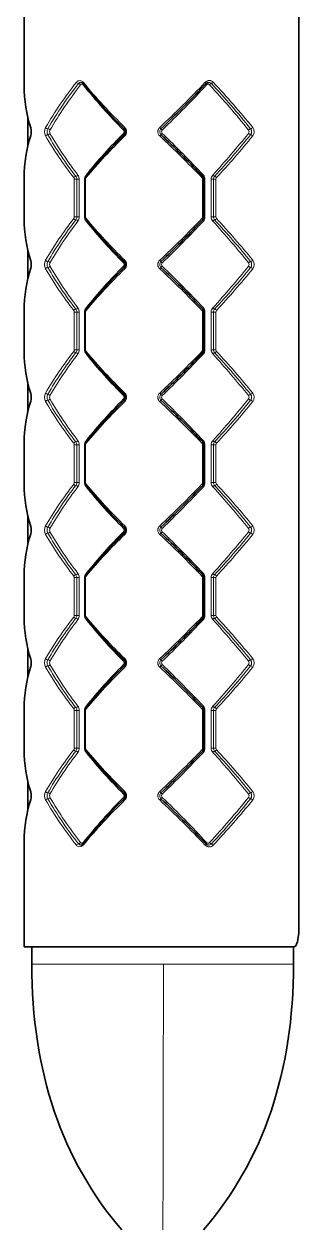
# Model space of a CAD drawing. Extents: x 383 to 866, y 155 to 681.
# Drawn here: x 591.3 to 604.7, y 537.3 to 596.3 of the extents above; entities that cross this region are included whole.
import ezdxf

# ---------------------------------------------------------------- set-up
doc = ezdxf.new("R2010")
doc.units = 0

msp = doc.modelspace()

# ---------------------------------------------------------------- linework, layer by layer
at = {"color": 7, "lineweight": 35}
msp.add_line((604.744, 603.113), (604.744, 552.113), dxfattribs=at)
at = {"color": 7, "lineweight": 35, "ltscale": 0.111206}
msp.add_line((591.305, 597.713), (591.305, 593.265), dxfattribs=at)
at = {"color": 7, "lineweight": 13, "ltscale": 0.000580133}
msp.add_line((593.967, 593.37), (593.983, 593.387), dxfattribs=at)
at = {"color": 7, "lineweight": 13, "ltscale": 0.000628255}
msp.add_line((600.467, 593.37), (600.449, 593.387), dxfattribs=at)
at = {"color": 7, "lineweight": 35, "ltscale": 0.035735}
msp.add_line((591.48, 591.728), (591.48, 590.299), dxfattribs=at)
at = {"color": 7, "lineweight": 13, "ltscale": 0.002231}
for p, q in [((597.937, 591.222), (597.999, 591.159)), ((597.937, 584.722), (597.999, 584.659)), ((597.937, 578.222), (597.999, 578.159)), ((597.937, 571.722), (597.999, 571.659)), ((597.937, 565.222), (597.999, 565.159)), ((597.937, 558.722), (597.999, 558.659))]:
    msp.add_line(p, q, dxfattribs=at)
at = {"color": 7, "lineweight": 13, "ltscale": 0.002233}
for p, q in [((597.937, 590.804), (597.999, 590.868)), ((597.937, 584.304), (597.999, 584.368)), ((597.937, 577.804), (597.999, 577.868)), ((597.937, 571.304), (597.999, 571.368)), ((597.937, 564.804), (597.999, 564.868)), ((597.937, 558.304), (597.999, 558.368))]:
    msp.add_line(p, q, dxfattribs=at)
at = {"color": 7, "lineweight": 13, "ltscale": 0.00471}
msp.add_line((597.999, 591.159), (598.136, 591.288), dxfattribs=at)
at = {"color": 7, "lineweight": 13, "ltscale": 0.002205}
for p, q in [((597.999, 591.159), (598.06, 591.095)), ((597.999, 584.659), (598.06, 584.595)), ((597.999, 578.159), (598.06, 578.095)), ((597.999, 571.659), (598.06, 571.595)), ((597.999, 565.159), (598.06, 565.095)), ((597.999, 558.659), (598.06, 558.595))]:
    msp.add_line(p, q, dxfattribs=at)
at = {"color": 7, "lineweight": 13, "ltscale": 0.002204}
for p, q in [((597.999, 590.868), (598.06, 590.932)), ((597.999, 584.368), (598.06, 584.432)), ((597.999, 577.868), (598.06, 577.932)), ((597.999, 571.368), (598.06, 571.432)), ((597.999, 564.868), (598.06, 564.932)), ((597.999, 558.368), (598.06, 558.432))]:
    msp.add_line(p, q, dxfattribs=at)
at = {"color": 7, "lineweight": 13, "ltscale": 0.004698}
for p, q in [((598.135, 590.739), (597.999, 590.868)), ((598.135, 584.239), (597.999, 584.368)), ((598.135, 577.739), (597.999, 577.868)), ((598.135, 571.239), (597.999, 571.368)), ((598.135, 564.739), (597.999, 564.868))]:
    msp.add_line(p, q, dxfattribs=at)
at = {"color": 7, "lineweight": 35, "ltscale": 0.049879}
for p, q in [((591.305, 588.761), (591.305, 586.766)), ((591.305, 582.261), (591.305, 580.266)), ((591.305, 575.761), (591.305, 573.766)), ((591.305, 569.261), (591.305, 567.266)), ((591.305, 562.761), (591.305, 560.766))]:
    msp.add_line(p, q, dxfattribs=at)
at = {"color": 7, "lineweight": 13, "ltscale": 0.003108}
for p, q in [((593.88, 588.687), (593.756, 588.687)), ((593.88, 586.84), (593.756, 586.84)), ((593.88, 582.187), (593.756, 582.187)), ((593.88, 580.34), (593.756, 580.34)), ((593.88, 575.687), (593.756, 575.687)), ((593.88, 573.84), (593.756, 573.84)), ((593.88, 569.187), (593.756, 569.187)), ((593.88, 567.34), (593.756, 567.34)), ((593.88, 562.687), (593.756, 562.687)), ((593.88, 560.84), (593.756, 560.84))]:
    msp.add_line(p, q, dxfattribs=at)
at = {"color": 7, "lineweight": 13, "ltscale": 0.046191}
for p, q in [((593.756, 588.687), (593.756, 586.84)), ((593.88, 588.687), (593.88, 586.84)), ((594.003, 586.84), (594.003, 588.687)), ((594.265, 588.687), (594.265, 586.84)), ((594.31, 586.84), (594.31, 588.687)), ((600.035, 588.687), (600.035, 586.84)), ((600.15, 588.687), (600.15, 586.84)), ((600.457, 586.84), (600.457, 588.687)), ((600.57, 586.84), (600.57, 588.687)), ((600.686, 586.84), (600.686, 588.687)), ((593.756, 582.187), (593.756, 580.34)), ((593.88, 582.187), (593.88, 580.34)), ((594.003, 580.34), (594.003, 582.187)), ((594.265, 582.187), (594.265, 580.34)), ((594.31, 580.34), (594.31, 582.187)), ((600.035, 582.187), (600.035, 580.34)), ((600.15, 582.187), (600.15, 580.34)), ((600.457, 580.34), (600.457, 582.187)), ((600.57, 580.34), (600.57, 582.187)), ((600.686, 580.34), (600.686, 582.187)), ((593.756, 575.687), (593.756, 573.84)), ((593.88, 575.687), (593.88, 573.84)), ((594.003, 573.84), (594.003, 575.687)), ((594.265, 575.687), (594.265, 573.84)), ((594.31, 573.84), (594.31, 575.687)), ((600.035, 575.687), (600.035, 573.84)), ((600.15, 575.687), (600.15, 573.84)), ((600.457, 573.84), (600.457, 575.687)), ((600.57, 573.84), (600.57, 575.687)), ((600.686, 573.84), (600.686, 575.687)), ((593.756, 569.187), (593.756, 567.34)), ((593.88, 569.187), (593.88, 567.34)), ((594.003, 567.34), (594.003, 569.187)), ((594.265, 569.187), (594.265, 567.34)), ((594.31, 567.34), (594.31, 569.187)), ((600.035, 569.187), (600.035, 567.34)), ((600.15, 569.187), (600.15, 567.34)), ((600.457, 567.34), (600.457, 569.187)), ((600.57, 567.34), (600.57, 569.187)), ((600.686, 567.34), (600.686, 569.187)), ((593.756, 562.687), (593.756, 560.84)), ((593.88, 562.687), (593.88, 560.84)), ((594.003, 560.84), (594.003, 562.687)), ((594.265, 562.687), (594.265, 560.84)), ((594.31, 560.84), (594.31, 562.687)), ((600.035, 562.687), (600.035, 560.84)), ((600.15, 562.687), (600.15, 560.84)), ((600.457, 560.84), (600.457, 562.687)), ((600.57, 560.84), (600.57, 562.687)), ((600.686, 560.84), (600.686, 562.687))]:
    msp.add_line(p, q, dxfattribs=at)
at = {"color": 7, "lineweight": 13, "ltscale": 0.003072}
for p, q in [((594.003, 588.687), (593.88, 588.687)), ((594.003, 586.84), (593.88, 586.84)), ((594.003, 582.187), (593.88, 582.187)), ((594.003, 580.34), (593.88, 580.34)), ((594.003, 575.687), (593.88, 575.687)), ((594.003, 573.84), (593.88, 573.84)), ((594.003, 569.187), (593.88, 569.187)), ((594.003, 567.34), (593.88, 567.34)), ((594.003, 562.687), (593.88, 562.687)), ((594.003, 560.84), (593.88, 560.84))]:
    msp.add_line(p, q, dxfattribs=at)
at = {"color": 7, "lineweight": 13, "ltscale": 0.000975037}
for p, q in [((594.271, 588.687), (594.31, 588.687)), ((594.271, 586.84), (594.31, 586.84)), ((594.271, 582.187), (594.31, 582.187)), ((594.271, 580.34), (594.31, 580.34)), ((594.271, 575.687), (594.31, 575.687)), ((594.271, 573.84), (594.31, 573.84)), ((594.271, 569.187), (594.31, 569.187)), ((594.271, 567.34), (594.31, 567.34)), ((594.271, 562.687), (594.31, 562.687)), ((594.271, 560.84), (594.31, 560.84))]:
    msp.add_line(p, q, dxfattribs=at)
at = {"color": 7, "lineweight": 35, "ltscale": 0.046191}
for p, q in [((594.271, 586.84), (594.271, 588.687)), ((600.097, 588.687), (600.097, 586.84)), ((594.271, 580.34), (594.271, 582.187)), ((600.097, 582.187), (600.097, 580.34)), ((594.271, 573.84), (594.271, 575.687)), ((600.097, 575.687), (600.097, 573.84)), ((594.271, 567.34), (594.271, 569.187)), ((600.097, 569.187), (600.097, 567.34)), ((594.271, 560.84), (594.271, 562.687)), ((600.097, 562.687), (600.097, 560.84))]:
    msp.add_line(p, q, dxfattribs=at)
at = {"color": 7, "lineweight": 13, "ltscale": 0.001566}
for p, q in [((600.097, 588.687), (600.035, 588.687)), ((600.097, 586.84), (600.035, 586.84)), ((600.097, 582.187), (600.035, 582.187)), ((600.097, 580.34), (600.035, 580.34)), ((600.097, 575.687), (600.035, 575.687)), ((600.097, 573.84), (600.035, 573.84)), ((600.097, 569.187), (600.035, 569.187)), ((600.097, 567.34), (600.035, 567.34)), ((600.097, 562.687), (600.035, 562.687)), ((600.097, 560.84), (600.035, 560.84))]:
    msp.add_line(p, q, dxfattribs=at)
at = {"color": 7, "lineweight": 13, "ltscale": 0.001321}
for p, q in [((600.097, 588.687), (600.15, 588.687)), ((600.097, 586.84), (600.15, 586.84)), ((600.097, 582.187), (600.15, 582.187)), ((600.097, 580.34), (600.15, 580.34)), ((600.097, 575.687), (600.15, 575.687)), ((600.097, 573.84), (600.15, 573.84)), ((600.097, 569.187), (600.15, 569.187)), ((600.097, 567.34), (600.15, 567.34)), ((600.097, 562.687), (600.15, 562.687)), ((600.097, 560.84), (600.15, 560.84))]:
    msp.add_line(p, q, dxfattribs=at)
at = {"color": 7, "lineweight": 13, "ltscale": 0.002835}
for p, q in [((600.57, 588.687), (600.457, 588.687)), ((600.57, 586.84), (600.457, 586.84)), ((600.57, 582.187), (600.457, 582.187)), ((600.57, 580.34), (600.457, 580.34)), ((600.57, 575.687), (600.457, 575.687)), ((600.57, 573.84), (600.457, 573.84)), ((600.57, 569.187), (600.457, 569.187)), ((600.57, 567.34), (600.457, 567.34)), ((600.57, 562.687), (600.457, 562.687)), ((600.57, 560.84), (600.457, 560.84))]:
    msp.add_line(p, q, dxfattribs=at)
at = {"color": 7, "lineweight": 13, "ltscale": 0.002882}
for p, q in [((600.57, 588.687), (600.686, 588.687)), ((600.57, 586.84), (600.686, 586.84)), ((600.57, 582.187), (600.686, 582.187)), ((600.57, 580.34), (600.686, 580.34)), ((600.57, 575.687), (600.686, 575.687)), ((600.57, 573.84), (600.686, 573.84)), ((600.57, 569.187), (600.686, 569.187)), ((600.57, 567.34), (600.686, 567.34)), ((600.57, 562.687), (600.686, 562.687)), ((600.57, 560.84), (600.686, 560.84))]:
    msp.add_line(p, q, dxfattribs=at)
at = {"color": 7, "lineweight": 35, "ltscale": 0.035741}
for p, q in [((591.48, 585.228), (591.48, 583.799)), ((591.48, 578.728), (591.48, 577.299)), ((591.48, 572.228), (591.48, 570.799)), ((591.48, 565.728), (591.48, 564.299))]:
    msp.add_line(p, q, dxfattribs=at)
at = {"color": 7, "lineweight": 13, "ltscale": 0.004697}
for p, q in [((597.999, 584.659), (598.135, 584.788)), ((597.999, 578.159), (598.135, 578.288)), ((597.999, 571.659), (598.135, 571.788)), ((597.999, 565.159), (598.135, 565.288)), ((597.999, 558.659), (598.135, 558.788))]:
    msp.add_line(p, q, dxfattribs=at)
at = {"color": 7, "lineweight": 35, "ltscale": 0.035736}
msp.add_line((591.48, 559.228), (591.48, 557.799), dxfattribs=at)
at = {"color": 7, "lineweight": 13, "ltscale": 0.004711}
msp.add_line((598.136, 558.238), (597.999, 558.368), dxfattribs=at)
at = {"color": 7, "lineweight": 35, "ltscale": 0.128705}
msp.add_line((591.305, 556.262), (591.305, 551.113), dxfattribs=at)
at = {"color": 7, "lineweight": 13, "ltscale": 0.000579002}
msp.add_line((593.983, 556.14), (593.967, 556.157), dxfattribs=at)
at = {"color": 7, "lineweight": 13, "ltscale": 0.00062721}
msp.add_line((600.449, 556.14), (600.467, 556.157), dxfattribs=at)
at = {"color": 7, "lineweight": 35, "ltscale": 0.329623}
msp.add_line((591.305, 551.113), (604.49, 551.113), dxfattribs=at)
at = {"color": 7, "lineweight": 35, "ltscale": 0.000637817}
msp.add_line((591.655, 551.113), (591.681, 551.113), dxfattribs=at)
at = {"color": 7, "lineweight": 35, "ltscale": 0.021251}
for p, q in [((591.68, 551.113), (591.68, 550.263)), ((604.48, 551.113), (604.48, 550.263))]:
    msp.add_line(p, q, dxfattribs=at)
at = {"color": 7, "lineweight": 13, "ltscale": 0.160861}
msp.add_line((598.115, 550.263), (591.68, 550.263), dxfattribs=at)
at = {"color": 7, "lineweight": 13, "ltscale": 0.159137}
msp.add_line((604.48, 550.263), (598.115, 550.263), dxfattribs=at)
at = {"color": 7, "lineweight": 13}
for points in [[(593.864, 593.432), (593.956, 593.503), (594.067, 593.513), (594.169, 593.46), (594.196, 593.432)], [(592.357, 590.804), (592.321, 590.901), (592.309, 591.012), (592.321, 591.124), (592.357, 591.222)], [(592.357, 584.304), (592.321, 584.401), (592.309, 584.512), (592.321, 584.624), (592.357, 584.722)], [(592.357, 577.804), (592.321, 577.901), (592.309, 578.012), (592.321, 578.124), (592.357, 578.222)], [(592.357, 571.304), (592.321, 571.401), (592.309, 571.512), (592.321, 571.624), (592.357, 571.722)], [(592.357, 564.804), (592.321, 564.901), (592.309, 565.012), (592.321, 565.124), (592.357, 565.222)], [(592.357, 558.304), (592.321, 558.401), (592.309, 558.512), (592.321, 558.624), (592.357, 558.722)], [(594.196, 556.095), (594.1, 556.024), (593.989, 556.014), (593.889, 556.067), (593.864, 556.095)]]:
    msp.add_lwpolyline(points, dxfattribs=at)
at = {"color": 7, "lineweight": 35}
msp.add_lwpolyline([(604.49, 551.113), (604.545, 551.129), (604.594, 551.174), (604.635, 551.247), (604.672, 551.355), (604.7, 551.484), (604.734, 551.787), (604.744, 552.113)], dxfattribs=at)
at = {"color": 7, "lineweight": 13}
for centre, radius, start, end in [((597.898, 593.257), 6.593, 179.93046, 197.97637), ((608.443, 581.857), 18.615, 141.55549, 149.79237), ((608.91, 581.581), 19.033, 141.728, 149.78352), ((609.389, 581.296), 19.466, 141.90039, 149.77563), ((594.081, 593.294), 0.135, 88.75711, 136.58967), ((594.133, 593.265), 0.0754, 33.94762, 145.97057), ((615.039, 610.601), 27.004, 219.47985, 225.85722), ((594.11, 593.381), 0.113, 319.69762, 335.4779), ((614.424, 609.327), 25.803, 218.37708, 224.95842), ((560.125, 631.617), 55.331, 313.10861, 316.35938), ((562.242, 628.383), 51.704, 313.84817, 317.28328), ((600.362, 593.252), 0.265, 42.72496, 137.38342), ((600.332, 593.421), 0.152, 203.75597, 227.97489), ((600.304, 593.242), 0.0986, 41.54499, 138.497), ((600.334, 593.252), 0.177, 49.65578, 94.31327), ((566.749, 562.413), 45.666, 38.90855, 42.57334), ((567.939, 563.194), 44.369, 39.07119, 42.85232), ((569.076, 563.944), 43.134, 39.22886, 43.12747), ((597.898, 588.77), 6.593, 162.02403, 180.03252), ((591.671, 591.209), 0.0458, 162.88146, 197.09675), ((591.671, 590.818), 0.0458, 162.90406, 197.11932), ((590.86, 591.013), 0.796, 344.76726, 15.23311), ((592.47, 591.29), 0.132, 210.91715, 267.49091), ((592.47, 590.737), 0.132, 92.50929, 149.08421), ((608.174, 599.994), 18.293, 210.15669, 217.86076), ((592.767, 591.013), 0.337, 154.39995, 205.60071), ((592.457, 591.026), 0.133, 31.23476, 86.88293), ((592.457, 591.001), 0.133, 273.11707, 328.76523), ((608.639, 600.27), 18.71, 210.16803, 217.70137), ((592.738, 591.013), 0.187, 154.09633, 205.90367), ((609.115, 600.553), 19.139, 210.17712, 217.54147), ((614.516, 572.615), 25.928, 135.05318, 141.11986), ((615.133, 571.337), 27.133, 134.15392, 140.03224), ((596.055, 591.212), 0.16, 313.1506, 337.57631), ((596.055, 590.815), 0.16, 22.4239, 46.8493), ((596.081, 591.013), 0.117, 315.81789, 44.18211), ((596.027, 591.013), 0.293, 314.46142, 45.53989), ((598.131, 591.013), 0.285, 132.91458, 227.0868), ((598.137, 591.013), 0.2, 133.47071, 226.53065), ((560.146, 550.431), 55.301, 43.88456, 46.89198), ((598.139, 591.013), 0.113, 134.01927, 225.98073), ((562.248, 553.65), 51.696, 42.97467, 46.15197), ((567.175, 619.253), 45.107, 317.69083, 321.10732), ((568.359, 618.476), 43.818, 317.42037, 320.94544), ((569.49, 617.728), 42.589, 317.15389, 320.78878), ((602.171, 591.013), 0.139, 324.0554, 35.9446), ((602.185, 591.013), 0.248, 324.07453, 35.92646), ((602.203, 591.013), 0.355, 323.81453, 36.18647), ((593.861, 588.669), 0.162, 99.21506, 143.31891), ((593.626, 588.689), 0.13, 359.08902, 36.08389), ((593.807, 588.989), 0.164, 279.93963, 323.11042), ((593.647, 588.691), 0.233, 359.1222, 36.07314), ((593.665, 588.693), 0.338, 359.11541, 35.80541), ((594.59, 588.692), 0.326, 142.60928, 180.91344), ((594.434, 588.689), 0.123, 141.26276, 180.75312), ((594.246, 588.815), 0.114, 23.73297, 41.04401), ((599.921, 588.688), 0.114, 359.8295, 43.64585), ((600.178, 588.77), 0.16, 131.65175, 155.49437), ((599.852, 588.689), 0.298, 359.64902, 42.4711), ((600.759, 588.689), 0.302, 138.36451, 180.37337), ((600.779, 588.688), 0.209, 137.98595, 180.33428), ((600.802, 588.688), 0.116, 137.74828, 180.32365), ((597.898, 586.757), 6.593, 179.96747, 197.976), ((608.174, 575.533), 18.293, 142.13926, 149.84333), ((608.639, 575.257), 18.71, 142.29862, 149.83199), ((609.115, 574.974), 19.139, 142.45853, 149.82288), ((593.626, 586.838), 0.13, 323.91662, 0.91092), ((593.861, 586.858), 0.162, 216.68162, 260.78505), ((593.807, 586.538), 0.164, 36.88962, 80.06038), ((593.647, 586.836), 0.233, 323.92935, 0.87837), ((593.665, 586.834), 0.338, 324.19462, 0.88457), ((594.59, 586.834), 0.326, 179.08655, 217.39073), ((594.434, 586.838), 0.123, 179.24684, 218.73778), ((594.246, 586.712), 0.114, 318.95602, 336.26705), ((614.516, 602.912), 25.928, 218.88014, 224.94683), ((615.133, 604.19), 27.133, 219.96773, 225.84611), ((560.146, 625.095), 55.3, 313.10799, 316.11548), ((562.248, 621.876), 51.695, 313.848, 317.02536), ((599.921, 586.839), 0.114, 316.35465, 0.1705), ((600.178, 586.757), 0.16, 204.511, 228.34548), ((599.852, 586.838), 0.298, 317.52802, 0.35071), ((600.759, 586.838), 0.302, 179.62637, 221.63446), ((567.176, 556.274), 45.107, 38.89267, 42.30918), ((600.779, 586.838), 0.209, 179.66594, 222.01502), ((568.359, 557.051), 43.818, 39.05456, 42.57966), ((600.802, 586.839), 0.116, 179.67635, 222.25221), ((569.49, 557.799), 42.589, 39.21124, 42.84611), ((597.898, 582.27), 6.593, 162.02403, 180.03252), ((591.671, 584.709), 0.0458, 162.88146, 197.09675), ((591.671, 584.318), 0.0458, 162.90406, 197.11932), ((590.86, 584.513), 0.796, 344.76726, 15.23311), ((592.47, 584.79), 0.132, 210.91715, 267.49091), ((592.47, 584.237), 0.132, 92.50929, 149.08421), ((608.174, 593.494), 18.293, 210.15669, 217.86076), ((592.767, 584.513), 0.337, 154.39585, 205.60482), ((592.457, 584.526), 0.133, 31.23476, 86.88293), ((592.457, 584.501), 0.133, 273.11707, 328.76523), ((608.639, 593.77), 18.71, 210.16803, 217.70137), ((592.738, 584.513), 0.187, 154.09633, 205.90367), ((609.115, 594.053), 19.139, 210.17712, 217.54147), ((614.516, 566.115), 25.928, 135.05318, 141.11986), ((615.133, 564.837), 27.133, 134.15392, 140.03224), ((596.055, 584.712), 0.16, 313.1506, 337.57631), ((596.055, 584.315), 0.16, 22.4239, 46.8493), ((596.081, 584.513), 0.117, 315.81789, 44.18211), ((596.027, 584.513), 0.293, 314.46142, 45.53989), ((598.131, 584.513), 0.285, 132.91458, 227.0868), ((598.137, 584.513), 0.2, 133.47071, 226.53065), ((560.146, 543.931), 55.301, 43.88456, 46.89198), ((598.139, 584.513), 0.113, 134.01947, 225.98051), ((562.248, 547.15), 51.696, 42.97467, 46.15197), ((567.175, 612.753), 45.107, 317.69083, 321.10732), ((568.359, 611.976), 43.818, 317.42037, 320.94544), ((569.49, 611.228), 42.589, 317.15389, 320.78878), ((602.171, 584.513), 0.139, 324.05843, 35.94157), ((602.185, 584.513), 0.248, 324.06396, 35.93703), ((602.203, 584.513), 0.355, 323.81453, 36.18647), ((593.861, 582.169), 0.162, 99.21506, 143.31891), ((593.626, 582.189), 0.13, 359.08902, 36.08389), ((593.807, 582.489), 0.164, 279.93963, 323.11042), ((593.647, 582.191), 0.233, 359.1222, 36.07314), ((593.665, 582.193), 0.338, 359.11541, 35.8054), ((594.59, 582.192), 0.326, 142.60928, 180.91344), ((594.434, 582.189), 0.123, 141.26276, 180.75312), ((594.246, 582.315), 0.114, 23.73298, 41.04401), ((599.921, 582.188), 0.114, 359.8295, 43.64585), ((600.178, 582.27), 0.16, 131.65175, 155.49437), ((599.852, 582.189), 0.298, 359.64902, 42.4711), ((600.759, 582.189), 0.302, 138.36451, 180.37337), ((600.779, 582.188), 0.209, 137.98595, 180.33428), ((600.802, 582.188), 0.116, 137.74828, 180.32365), ((597.898, 580.257), 6.593, 179.96747, 197.976), ((608.174, 569.033), 18.293, 142.13926, 149.84333), ((608.641, 568.754), 18.713, 142.29604, 149.82815), ((609.115, 568.474), 19.139, 142.45853, 149.82288), ((593.626, 580.338), 0.13, 323.91662, 0.91092), ((593.861, 580.358), 0.162, 216.68162, 260.78505), ((593.807, 580.038), 0.164, 36.88962, 80.06038), ((593.647, 580.336), 0.233, 323.92693, 0.87778), ((593.665, 580.334), 0.338, 324.19462, 0.88457), ((594.59, 580.334), 0.326, 179.08655, 217.39073), ((594.434, 580.338), 0.123, 179.24684, 218.73778), ((594.246, 580.212), 0.114, 318.95602, 336.26705), ((614.516, 596.412), 25.928, 218.88012, 224.94683), ((615.133, 597.69), 27.133, 219.96773, 225.84611), ((560.146, 618.595), 55.3, 313.10799, 316.11548), ((562.248, 615.376), 51.695, 313.848, 317.02536), ((599.921, 580.339), 0.114, 316.35465, 0.1705), ((600.178, 580.257), 0.16, 204.511, 228.34548), ((599.852, 580.338), 0.298, 317.52802, 0.35071), ((600.759, 580.338), 0.302, 179.62637, 221.63446), ((567.17, 549.768), 45.115, 38.89408, 42.30997), ((600.779, 580.338), 0.209, 179.66594, 222.01502), ((568.359, 550.551), 43.818, 39.05456, 42.57966), ((600.802, 580.339), 0.116, 179.67635, 222.25221), ((569.49, 551.299), 42.589, 39.21124, 42.84611), ((597.898, 575.77), 6.593, 162.02403, 180.03252), ((591.671, 578.209), 0.0458, 162.88146, 197.09675), ((591.671, 577.818), 0.0458, 162.90406, 197.11932), ((590.86, 578.013), 0.796, 344.76726, 15.23311), ((592.47, 578.29), 0.132, 210.91715, 267.49091), ((592.47, 577.737), 0.132, 92.50929, 149.08421), ((608.174, 586.994), 18.293, 210.15669, 217.86076), ((592.767, 578.013), 0.337, 154.39995, 205.60071), ((592.457, 578.026), 0.133, 31.23476, 86.88293), ((592.457, 578.001), 0.133, 273.11707, 328.76523), ((608.639, 587.27), 18.71, 210.16803, 217.70137), ((592.738, 578.013), 0.187, 154.09633, 205.90367), ((609.115, 587.553), 19.139, 210.17712, 217.54147), ((614.516, 559.615), 25.928, 135.05318, 141.11986), ((615.133, 558.337), 27.133, 134.15392, 140.03224), ((596.055, 578.212), 0.16, 313.1506, 337.57631), ((596.055, 577.815), 0.16, 22.4239, 46.8493), ((596.081, 578.013), 0.117, 315.81789, 44.18211), ((596.027, 578.013), 0.293, 314.46142, 45.53989), ((598.131, 578.013), 0.285, 132.91458, 227.0868), ((598.137, 578.013), 0.2, 133.47065, 226.5307), ((560.146, 537.431), 55.301, 43.88456, 46.89198), ((598.139, 578.013), 0.113, 134.01856, 225.98144), ((562.248, 540.65), 51.696, 42.97467, 46.15197), ((567.175, 606.253), 45.107, 317.69083, 321.10732), ((568.359, 605.476), 43.818, 317.42037, 320.94544), ((569.49, 604.728), 42.589, 317.15389, 320.78878), ((602.171, 578.013), 0.139, 324.05843, 35.94157), ((602.185, 578.013), 0.248, 324.07767, 35.92332), ((602.203, 578.013), 0.355, 323.81453, 36.18647), ((593.861, 575.669), 0.162, 99.21506, 143.31891), ((593.626, 575.689), 0.13, 359.08902, 36.08389), ((593.807, 575.989), 0.164, 279.93963, 323.11042), ((593.647, 575.691), 0.233, 359.1222, 36.07314), ((593.665, 575.693), 0.338, 359.11541, 35.8054), ((594.59, 575.692), 0.326, 142.6093, 180.91344), ((594.434, 575.689), 0.123, 141.26276, 180.75312), ((594.246, 575.815), 0.114, 23.73298, 41.04401), ((599.921, 575.688), 0.114, 359.8295, 43.64585), ((600.178, 575.77), 0.16, 131.65175, 155.49437), ((599.852, 575.689), 0.298, 359.64902, 42.4711), ((600.759, 575.689), 0.302, 138.36451, 180.37337), ((600.779, 575.688), 0.209, 137.98594, 180.33428), ((600.802, 575.688), 0.116, 137.74828, 180.32365), ((597.898, 573.757), 6.593, 179.96745, 197.976), ((608.174, 562.533), 18.293, 142.13926, 149.84333), ((608.639, 562.257), 18.71, 142.29862, 149.83199), ((609.115, 561.974), 19.139, 142.45853, 149.82288), ((593.626, 573.838), 0.13, 323.91662, 0.91092), ((593.861, 573.858), 0.162, 216.68162, 260.78505), ((593.807, 573.538), 0.164, 36.88962, 80.06038), ((593.647, 573.836), 0.233, 323.92935, 0.87837), ((593.665, 573.834), 0.338, 324.19462, 0.88457), ((594.59, 573.834), 0.326, 179.08655, 217.39073), ((594.434, 573.838), 0.123, 179.24684, 218.73777), ((594.246, 573.712), 0.114, 318.95602, 336.26705), ((614.516, 589.912), 25.928, 218.88012, 224.94683), ((615.133, 591.19), 27.133, 219.96773, 225.84611), ((560.146, 612.095), 55.3, 313.10799, 316.11548), ((562.248, 608.876), 51.695, 313.848, 317.02536), ((599.921, 573.839), 0.114, 316.35465, 0.1705), ((600.178, 573.757), 0.16, 204.511, 228.34548), ((599.852, 573.838), 0.298, 317.52802, 0.35071), ((600.759, 573.838), 0.302, 179.62758, 221.63921), ((567.17, 543.268), 45.115, 38.89408, 42.30997), ((600.779, 573.838), 0.209, 179.66594, 222.01502), ((568.359, 544.051), 43.818, 39.05456, 42.57966), ((600.802, 573.839), 0.116, 179.67635, 222.25221), ((569.49, 544.799), 42.589, 39.21124, 42.84611), ((597.898, 569.27), 6.593, 162.02403, 180.03252), ((591.671, 571.709), 0.0458, 162.88146, 197.09675), ((591.671, 571.318), 0.0458, 162.90406, 197.11932), ((590.86, 571.513), 0.796, 344.76726, 15.23311), ((592.47, 571.79), 0.132, 210.91715, 267.49091), ((592.47, 571.237), 0.132, 92.50929, 149.08421), ((608.174, 580.494), 18.293, 210.15669, 217.86076), ((592.767, 571.513), 0.337, 154.38204, 205.61863), ((592.457, 571.526), 0.133, 31.23476, 86.88293), ((592.457, 571.501), 0.133, 273.11707, 328.76523), ((608.639, 580.77), 18.71, 210.16803, 217.70137), ((592.738, 571.513), 0.187, 154.09633, 205.90367), ((609.115, 581.053), 19.139, 210.17712, 217.54147), ((614.516, 553.115), 25.928, 135.05318, 141.11986), ((615.133, 551.837), 27.133, 134.15392, 140.03224), ((596.055, 571.712), 0.16, 313.1506, 337.57631), ((596.055, 571.315), 0.16, 22.4239, 46.8493), ((596.081, 571.513), 0.117, 315.81789, 44.18211), ((596.027, 571.513), 0.293, 314.46142, 45.53989), ((598.131, 571.513), 0.285, 132.91458, 227.0868), ((598.137, 571.513), 0.2, 133.47071, 226.53065), ((560.146, 530.931), 55.301, 43.88456, 46.89198), ((598.139, 571.513), 0.113, 134.01947, 225.98051), ((562.248, 534.15), 51.696, 42.97467, 46.15197), ((567.175, 599.753), 45.107, 317.69083, 321.10732), ((568.359, 598.976), 43.818, 317.42037, 320.94544), ((569.49, 598.228), 42.589, 317.15389, 320.78878), ((602.171, 571.513), 0.139, 324.04517, 35.95483), ((602.185, 571.513), 0.248, 324.07767, 35.92332), ((602.203, 571.513), 0.355, 323.81453, 36.18647), ((593.861, 569.169), 0.162, 99.21506, 143.31891), ((593.626, 569.189), 0.13, 359.08902, 36.08388), ((593.807, 569.489), 0.164, 279.93962, 323.11042), ((593.647, 569.191), 0.233, 359.1222, 36.07314), ((593.665, 569.193), 0.338, 359.11541, 35.8054), ((594.59, 569.192), 0.326, 142.6093, 180.91344), ((594.434, 569.189), 0.123, 141.26276, 180.75312), ((594.246, 569.315), 0.114, 23.73298, 41.04401), ((599.921, 569.188), 0.114, 359.8295, 43.64585), ((600.178, 569.27), 0.16, 131.65175, 155.49437), ((599.852, 569.189), 0.298, 359.64902, 42.4711), ((600.759, 569.189), 0.302, 138.36451, 180.37337), ((600.779, 569.188), 0.209, 137.98594, 180.33428), ((600.802, 569.188), 0.116, 137.74828, 180.32365), ((597.898, 567.257), 6.593, 179.96745, 197.976), ((608.174, 556.033), 18.293, 142.13926, 149.84333), ((608.641, 555.754), 18.713, 142.29604, 149.82815), ((593.626, 567.338), 0.13, 323.91662, 0.91092), ((593.861, 567.358), 0.162, 216.68162, 260.78506), ((593.807, 567.038), 0.164, 36.88962, 80.06038), ((593.647, 567.336), 0.233, 323.92935, 0.87837), ((593.665, 567.334), 0.338, 324.19462, 0.88457), ((594.59, 567.334), 0.326, 179.08655, 217.39073), ((594.434, 567.338), 0.123, 179.24684, 218.73777), ((594.246, 567.212), 0.114, 318.95603, 336.26705), ((615.133, 584.69), 27.133, 219.96773, 225.84611), ((560.146, 605.595), 55.3, 313.10799, 316.11548), ((599.921, 567.339), 0.114, 316.35465, 0.1705), ((600.178, 567.257), 0.16, 204.511, 228.34548), ((599.852, 567.338), 0.298, 317.52802, 0.35071), ((600.759, 567.338), 0.302, 179.62758, 221.63921), ((600.779, 567.338), 0.209, 179.66594, 222.01502), ((568.359, 537.551), 43.818, 39.05456, 42.57966), ((600.802, 567.339), 0.116, 179.67635, 222.25221), ((569.49, 538.299), 42.589, 39.21124, 42.84611), ((609.115, 555.474), 19.139, 142.45853, 149.82288), ((614.516, 583.412), 25.928, 218.88012, 224.94683), ((562.248, 602.376), 51.695, 313.848, 317.02536), ((567.17, 536.768), 45.115, 38.89408, 42.30997), ((597.898, 562.77), 6.593, 162.02403, 180.03252), ((591.671, 565.209), 0.0458, 162.88146, 197.09675), ((591.671, 564.818), 0.0458, 162.90406, 197.11932), ((590.86, 565.013), 0.796, 344.76726, 15.23311), ((592.47, 565.29), 0.132, 210.91715, 267.49091), ((592.47, 564.737), 0.132, 92.50929, 149.08421), ((608.174, 573.994), 18.293, 210.15669, 217.86074), ((592.767, 565.013), 0.337, 154.38204, 205.61863), ((592.457, 565.026), 0.133, 31.23476, 86.88293), ((592.457, 565.001), 0.133, 273.11707, 328.76523), ((608.639, 574.27), 18.71, 210.16803, 217.70137), ((592.738, 565.013), 0.187, 154.09633, 205.90367), ((609.115, 574.553), 19.139, 210.17712, 217.54147), ((614.516, 546.615), 25.928, 135.05318, 141.11986), ((615.133, 545.337), 27.133, 134.15392, 140.03224), ((596.055, 565.212), 0.16, 313.1506, 337.57631), ((596.055, 564.815), 0.16, 22.4239, 46.8493), ((596.081, 565.013), 0.117, 315.81789, 44.18211), ((596.027, 565.013), 0.293, 314.46142, 45.53989), ((598.131, 565.013), 0.285, 132.91458, 227.0868), ((598.137, 565.013), 0.2, 133.47071, 226.53065), ((560.146, 524.431), 55.301, 43.88456, 46.89198), ((598.139, 565.013), 0.113, 134.01947, 225.98051), ((562.248, 527.65), 51.696, 42.97467, 46.15197), ((567.175, 593.253), 45.107, 317.69083, 321.10732), ((568.359, 592.476), 43.818, 317.42037, 320.94544), ((569.49, 591.728), 42.589, 317.15389, 320.78878), ((602.171, 565.013), 0.139, 324.04517, 35.95483), ((602.185, 565.013), 0.248, 324.07767, 35.92332), ((602.203, 565.013), 0.355, 323.81453, 36.18647), ((593.861, 562.669), 0.162, 99.21505, 143.31891), ((593.626, 562.689), 0.13, 359.08902, 36.08388), ((593.807, 562.989), 0.164, 279.93962, 323.11042), ((593.647, 562.691), 0.233, 359.1222, 36.07314), ((593.665, 562.693), 0.338, 359.11541, 35.8054), ((594.59, 562.692), 0.326, 142.6093, 180.91344), ((594.434, 562.689), 0.123, 141.26276, 180.75312), ((594.246, 562.815), 0.114, 23.73298, 41.04401), ((599.921, 562.688), 0.114, 359.8295, 43.64585), ((600.178, 562.77), 0.16, 131.65175, 155.49437), ((599.852, 562.689), 0.298, 359.65037, 42.47515), ((600.759, 562.689), 0.302, 138.36451, 180.37337), ((600.779, 562.688), 0.209, 137.98505, 180.33406), ((600.802, 562.688), 0.116, 137.74828, 180.32365), ((597.898, 560.757), 6.593, 179.96745, 197.976), ((608.174, 549.533), 18.293, 142.13926, 149.84333), ((608.639, 549.257), 18.71, 142.29862, 149.83199), ((593.626, 560.838), 0.13, 323.91662, 0.91092), ((593.861, 560.858), 0.162, 216.68162, 260.78506), ((593.807, 560.538), 0.164, 36.88962, 80.06038), ((593.647, 560.836), 0.233, 323.92693, 0.87778), ((593.665, 560.834), 0.338, 324.19463, 0.88457), ((594.59, 560.834), 0.326, 179.08654, 217.39075), ((594.434, 560.838), 0.123, 179.24681, 218.73777), ((594.246, 560.712), 0.114, 318.95605, 336.26707), ((615.133, 578.19), 27.133, 219.96773, 225.84611), ((560.146, 599.095), 55.3, 313.10799, 316.11548), ((599.921, 560.839), 0.114, 316.35465, 0.1705), ((600.178, 560.757), 0.16, 204.511, 228.34548), ((599.852, 560.838), 0.298, 317.52802, 0.35071), ((600.759, 560.838), 0.302, 179.62663, 221.63548), ((600.779, 560.838), 0.209, 179.66594, 222.01502), ((568.359, 531.051), 43.818, 39.05455, 42.57967), ((600.802, 560.839), 0.116, 179.67635, 222.25221), ((569.49, 531.799), 42.589, 39.21122, 42.84613), ((609.115, 548.974), 19.139, 142.45854, 149.82288), ((614.516, 576.912), 25.928, 218.88012, 224.94683), ((562.248, 595.876), 51.695, 313.848, 317.02536), ((567.17, 530.268), 45.115, 38.89407, 42.30998), ((597.898, 556.27), 6.593, 162.02364, 180.06954), ((591.671, 558.709), 0.0458, 162.88146, 197.09675), ((591.671, 558.318), 0.0458, 162.90406, 197.11932), ((590.86, 558.513), 0.796, 344.76726, 15.23311), ((592.47, 558.79), 0.132, 210.91715, 267.49091), ((592.47, 558.237), 0.132, 92.50929, 149.08421), ((608.443, 567.67), 18.615, 210.20761, 218.44451), ((592.767, 558.513), 0.337, 154.39585, 205.60482), ((608.91, 567.946), 19.033, 210.21649, 218.27199), ((592.457, 558.526), 0.133, 31.23476, 86.88293), ((592.457, 558.501), 0.133, 273.11707, 328.76523), ((592.738, 558.513), 0.187, 154.09633, 205.90367), ((609.389, 568.23), 19.466, 210.22439, 218.0996), ((614.424, 540.2), 25.803, 135.0416, 141.62291), ((615.039, 538.926), 27.004, 134.1428, 140.52013), ((596.055, 558.712), 0.16, 313.1506, 337.57631), ((596.055, 558.315), 0.16, 22.42389, 46.8493), ((596.081, 558.513), 0.117, 315.81789, 44.18211), ((596.027, 558.513), 0.293, 314.46142, 45.53989), ((598.131, 558.513), 0.285, 132.91458, 227.0868), ((598.137, 558.513), 0.2, 133.47065, 226.5307), ((560.124, 517.909), 55.332, 43.64065, 46.89137), ((598.139, 558.513), 0.113, 134.01856, 225.98144), ((562.238, 521.14), 51.71, 42.71684, 46.15157), ((566.748, 587.114), 45.666, 317.42667, 321.09145), ((567.939, 586.333), 44.369, 317.1477, 320.92881), ((569.076, 585.584), 43.135, 316.87258, 320.77112), ((602.171, 558.513), 0.139, 324.05843, 35.94157), ((602.185, 558.513), 0.248, 324.07767, 35.92332), ((602.203, 558.513), 0.355, 323.81453, 36.18647), ((594.083, 556.238), 0.141, 224.29499, 270.91932), ((594.081, 556.233), 0.135, 223.4103, 271.24289), ((594.133, 556.261), 0.0754, 214.02943, 326.05238), ((594.11, 556.146), 0.113, 24.52169, 40.30232), ((600.362, 556.275), 0.265, 222.60632, 317.27486), ((600.332, 556.105), 0.152, 132.02601, 156.24242), ((600.304, 556.284), 0.0986, 221.503, 318.45501), ((600.334, 556.275), 0.177, 266.43615, 310.34102), ((-2331.201, 548.882), 2929.316, 359.772745, 0.027019)]:
    msp.add_arc(centre, radius, start, end, dxfattribs=at)
at = {"color": 7, "lineweight": 35}
for centre, radius, start, end in [((598.065, 593.256), 6.759, 179.92188, 197.74876), ((594.072, 593.299), 0.131, 36.04439, 84.81534), ((615.11, 610.396), 26.978, 219.11469, 225.4809), ((560.024, 631.193), 55.181, 313.68346, 316.73141), ((600.336, 593.249), 0.18, 95.03238, 137.35065), ((598.066, 588.771), 6.76, 162.25269, 180.03998), ((590.939, 591.013), 0.712, 345.17797, 14.82215), ((615.199, 571.547), 27.1, 134.53003, 140.39926), ((596.047, 591.013), 0.208, 315.13507, 44.86538), ((560.045, 550.855), 55.15, 43.51241, 46.31771), ((594.484, 588.689), 0.213, 141.19351, 180.38083), ((599.895, 588.688), 0.203, 359.87304, 43.33231), ((598.066, 586.756), 6.76, 179.96003, 197.74733), ((594.484, 586.838), 0.213, 179.61917, 218.80615), ((615.199, 603.979), 27.1, 219.60072, 225.47), ((560.044, 624.673), 55.153, 313.68234, 316.48774), ((599.895, 586.839), 0.202, 316.60222, 0.13033), ((598.066, 582.271), 6.76, 162.25269, 180.03998), ((590.939, 584.513), 0.712, 345.17797, 14.82215), ((615.199, 565.047), 27.1, 134.53003, 140.39926), ((596.047, 584.513), 0.208, 315.13507, 44.86538), ((560.045, 544.355), 55.15, 43.51241, 46.31771), ((594.484, 582.189), 0.213, 141.19351, 180.38083), ((599.895, 582.188), 0.203, 359.87304, 43.33231), ((598.066, 580.256), 6.76, 179.96003, 197.74733), ((594.484, 580.338), 0.213, 179.61917, 218.80615), ((615.199, 597.479), 27.1, 219.60072, 225.47), ((560.044, 618.173), 55.153, 313.68234, 316.48774), ((599.895, 580.339), 0.202, 316.60222, 0.13033), ((598.066, 575.771), 6.76, 162.25269, 180.03998), ((590.939, 578.013), 0.712, 345.17797, 14.82215), ((615.199, 558.547), 27.1, 134.53003, 140.39926), ((596.047, 578.013), 0.208, 315.13507, 44.86538), ((560.045, 537.855), 55.15, 43.51241, 46.31771), ((594.484, 575.689), 0.213, 141.19351, 180.38083), ((599.895, 575.688), 0.203, 359.87304, 43.33231), ((598.066, 573.756), 6.76, 179.96002, 197.74733), ((594.484, 573.838), 0.213, 179.61917, 218.80615), ((615.199, 590.979), 27.1, 219.60071, 225.47), ((560.044, 611.673), 55.153, 313.68234, 316.48774), ((599.895, 573.839), 0.202, 316.60222, 0.13033), ((598.066, 569.271), 6.76, 162.25269, 180.03998), ((590.939, 571.513), 0.712, 345.17797, 14.82215), ((615.199, 552.047), 27.1, 134.53003, 140.39926), ((596.047, 571.513), 0.208, 315.13507, 44.86538), ((560.045, 531.355), 55.15, 43.51241, 46.31771), ((594.484, 569.189), 0.213, 141.19351, 180.38083), ((599.895, 569.188), 0.203, 359.87304, 43.33231), ((598.066, 567.256), 6.76, 179.96002, 197.74733), ((594.484, 567.338), 0.213, 179.61917, 218.80614), ((615.199, 584.479), 27.1, 219.60071, 225.47), ((560.044, 605.173), 55.153, 313.68234, 316.48774), ((599.895, 567.339), 0.202, 316.60222, 0.13033), ((598.066, 562.771), 6.76, 162.25269, 180.03998), ((590.939, 565.013), 0.712, 345.17797, 14.82215), ((615.199, 545.547), 27.1, 134.53003, 140.39926), ((596.047, 565.013), 0.208, 315.13507, 44.86538), ((560.045, 524.855), 55.15, 43.51241, 46.31771), ((594.484, 562.689), 0.213, 141.19351, 180.38083), ((599.895, 562.688), 0.203, 359.87304, 43.33231), ((598.066, 560.756), 6.76, 179.95998, 197.74735), ((594.484, 560.838), 0.213, 179.61915, 218.80617), ((615.199, 577.979), 27.1, 219.60071, 225.47), ((560.044, 598.673), 55.153, 313.68234, 316.48774), ((599.895, 560.839), 0.202, 316.60222, 0.13033), ((598.065, 556.271), 6.759, 162.25117, 180.07821), ((590.939, 558.513), 0.712, 345.17797, 14.82215), ((615.11, 539.13), 26.979, 134.51914, 140.88526), ((596.047, 558.513), 0.208, 315.13507, 44.86537), ((560.022, 518.332), 55.183, 43.26871, 46.3165), ((594.072, 556.228), 0.131, 275.18458, 323.95561), ((600.336, 556.278), 0.18, 222.64364, 264.96372)]:
    msp.add_arc(centre, radius, start, end, dxfattribs=at)
at = {"color": 7, "lineweight": 13}
for centre, major_axis, ratio, start_param, end_param in [((593.918, 593.432), (0.0696, -0.0539), 0.437882, 4.198036, 5.775465), ((594.016, 593.308), (0.0692, -0.0544), 0.427393, 1.072687, 2.636837), ((594.246, 593.432), (0.0684, 0.0554), 0.403376, 2.032281, 3.141517), ((600.14, 593.432), (0.0641, -0.0604), 0.216675, 6.283185, 7.627874), ((600.409, 593.308), (0.0645, 0.0599), 0.244857, 0.26473, 1.828879), ((600.525, 593.432), (0.0647, 0.0596), 0.257215, 3.407164, 4.984593), ((596.256, 591.222), (-0.0618, -0.0627), 0.198062, 4.905045, 6.279967), ((596.256, 590.804), (0.0618, -0.0627), 0.198057, 3.144806, 4.519729), ((602.34, 591.095), (0.0682, 0.0555), 0.462297, 0.52286, 2.087432), ((602.34, 590.932), (0.0682, -0.0555), 0.462297, 4.195753, 5.760325), ((602.432, 591.222), (0.0687, 0.0551), 0.472329, 3.673637, 5.244977), ((602.432, 590.804), (0.0687, -0.0551), 0.472319, 1.038197, 2.609537), ((594.386, 588.766), (0.0679, -0.056), 0.388698, 3.141593, 4.272248), ((599.978, 588.766), (0.0638, 0.0606), 0.199695, 4.919694, 6.283122), ((600.566, 588.89), (0.0648, -0.0596), 0.261565, 4.435204, 5.999357), ((600.682, 588.766), (0.065, -0.0593), 0.273712, 1.279275, 2.851034), ((594.386, 586.761), (0.0679, 0.056), 0.388701, 2.010934, 3.141593), ((599.978, 586.761), (0.0638, -0.0606), 0.199693, 0.000061, 1.36349), ((600.566, 586.637), (0.0648, 0.0596), 0.261566, 0.283828, 1.847981), ((600.682, 586.761), (0.065, 0.0593), 0.273714, 3.432148, 5.003907), ((596.256, 584.722), (-0.0618, -0.0627), 0.198062, 4.905045, 6.279967), ((596.256, 584.304), (0.0618, -0.0627), 0.198057, 3.144806, 4.519729), ((602.34, 584.595), (0.0682, 0.0555), 0.462297, 0.52286, 2.087432), ((602.34, 584.432), (0.0682, -0.0555), 0.462297, 4.195753, 5.760325), ((602.432, 584.722), (0.0687, 0.0551), 0.472329, 3.673637, 5.244977), ((602.432, 584.304), (0.0687, -0.0551), 0.472319, 1.038197, 2.609537), ((594.386, 582.266), (0.0679, -0.056), 0.388698, 3.141593, 4.272248), ((599.978, 582.266), (0.0638, 0.0606), 0.199695, 4.919694, 6.283122), ((600.566, 582.39), (0.0648, -0.0596), 0.261565, 4.435204, 5.999357), ((600.682, 582.266), (0.065, -0.0593), 0.273712, 1.279275, 2.851034), ((594.386, 580.261), (0.0679, 0.056), 0.388701, 2.010934, 3.141593), ((599.978, 580.261), (0.0638, -0.0606), 0.199693, 0.000061, 1.36349), ((600.566, 580.137), (0.0648, 0.0596), 0.261566, 0.283828, 1.847981), ((600.682, 580.261), (0.065, 0.0593), 0.273714, 3.432148, 5.003907), ((596.256, 578.222), (-0.0618, -0.0627), 0.198062, 4.905045, 6.279967), ((596.256, 577.804), (0.0618, -0.0627), 0.198057, 3.144806, 4.519729), ((602.34, 578.095), (0.0682, 0.0555), 0.462297, 0.52286, 2.087432), ((602.34, 577.932), (0.0682, -0.0555), 0.462297, 4.195753, 5.760325), ((602.432, 578.222), (0.0687, 0.0551), 0.472329, 3.673637, 5.244977), ((602.432, 577.804), (0.0687, -0.0551), 0.472319, 1.038197, 2.609537), ((594.386, 575.766), (0.0679, -0.056), 0.388698, 3.141593, 4.272248), ((599.978, 575.766), (0.0638, 0.0606), 0.199695, 4.919693, 6.283122), ((600.566, 575.89), (0.0648, -0.0596), 0.261565, 4.435204, 5.999357), ((600.682, 575.766), (0.065, -0.0593), 0.273712, 1.279275, 2.851034), ((594.386, 573.761), (0.0679, 0.056), 0.388701, 2.010934, 3.141593), ((599.978, 573.761), (0.0638, -0.0606), 0.199693, 0.000061, 1.36349), ((600.566, 573.637), (0.0648, 0.0596), 0.261566, 0.283828, 1.847981), ((600.682, 573.761), (0.065, 0.0593), 0.273714, 3.432148, 5.003907), ((596.256, 571.722), (-0.0618, -0.0627), 0.198062, 4.905045, 6.279967), ((596.256, 571.304), (0.0618, -0.0627), 0.198057, 3.144806, 4.519729), ((602.34, 571.595), (0.0682, 0.0555), 0.462297, 0.52286, 2.087432), ((602.34, 571.432), (0.0682, -0.0555), 0.462297, 4.195753, 5.760325), ((602.432, 571.722), (0.0687, 0.0551), 0.472329, 3.673637, 5.244977), ((602.432, 571.304), (0.0687, -0.0551), 0.472319, 1.038197, 2.609537), ((594.386, 569.266), (0.0679, -0.056), 0.388698, 3.141593, 4.272248), ((599.978, 569.266), (0.0638, 0.0606), 0.199695, 4.919693, 6.283122), ((600.566, 569.39), (0.0648, -0.0596), 0.261565, 4.435204, 5.999357), ((600.682, 569.266), (0.065, -0.0593), 0.273712, 1.279275, 2.851034), ((594.386, 567.261), (0.0679, 0.056), 0.388702, 2.010934, 3.141593), ((599.978, 567.261), (0.0638, -0.0606), 0.199693, 0.000061, 1.36349), ((600.566, 567.137), (0.0648, 0.0596), 0.261566, 0.283828, 1.847981), ((600.682, 567.261), (0.065, 0.0593), 0.273714, 3.432148, 5.003907), ((596.256, 565.222), (-0.0618, -0.0627), 0.198062, 4.905045, 6.279967), ((596.256, 564.804), (0.0618, -0.0627), 0.198057, 3.144806, 4.519729), ((602.34, 565.095), (0.0682, 0.0555), 0.462297, 0.52286, 2.087432), ((602.34, 564.932), (0.0682, -0.0555), 0.462297, 4.195753, 5.760325), ((602.432, 565.222), (0.0687, 0.0551), 0.472329, 3.673637, 5.244977), ((602.432, 564.804), (0.0687, -0.0551), 0.472319, 1.038197, 2.609537), ((594.386, 562.766), (0.0679, -0.056), 0.388698, 3.141593, 4.272248), ((599.978, 562.766), (0.0638, 0.0606), 0.199695, 4.919693, 6.283122), ((600.566, 562.89), (0.0648, -0.0596), 0.261565, 4.435204, 5.999357), ((600.682, 562.766), (0.065, -0.0593), 0.273712, 1.279275, 2.851034), ((594.386, 560.761), (0.0679, 0.056), 0.388702, 2.010934, 3.141593), ((599.978, 560.761), (0.0638, -0.0606), 0.199693, 0.000061, 1.36349), ((600.566, 560.637), (0.0648, 0.0596), 0.261565, 0.283828, 1.847981), ((600.682, 560.761), (0.065, 0.0593), 0.273714, 3.432148, 5.003907), ((596.256, 558.722), (-0.0618, -0.0627), 0.198062, 4.905045, 6.279967), ((596.256, 558.304), (0.0618, -0.0627), 0.198057, 3.144806, 4.519729), ((602.34, 558.595), (0.0682, 0.0555), 0.462297, 0.52286, 2.087432), ((602.34, 558.432), (0.0682, -0.0555), 0.462297, 4.195753, 5.760325), ((602.432, 558.722), (0.0687, 0.0551), 0.472329, 3.673637, 5.244977), ((602.432, 558.304), (0.0687, -0.0551), 0.472319, 1.038197, 2.609537), ((593.918, 556.095), (0.0696, 0.0539), 0.437735, 0.513533, 2.085298), ((594.016, 556.219), (0.0692, 0.0544), 0.427392, 3.646351, 5.210499), ((594.246, 556.095), (0.0684, -0.0554), 0.403376, 3.141668, 4.250904), ((600.14, 556.095), (0.0641, 0.0603), 0.216597, 4.938566, 6.283185), ((600.409, 556.219), (0.0645, -0.0599), 0.244857, 4.454306, 6.018453), ((600.525, 556.095), (0.0647, -0.0596), 0.257215, 1.298592, 2.876021)]:
    msp.add_ellipse(centre, major_axis=major_axis, ratio=ratio, start_param=start_param, end_param=end_param, dxfattribs=at)
at = {"color": 7, "lineweight": 35}
for centre, major_axis, start_param, end_param in [((13948.255, 8830.482), (13353.752, 8291.068), 3.12103, 3.146696), ((-12752.095, 8830.482), (13353.752, -8291.068), 6.278082, 6.303748)]:
    msp.add_ellipse(centre, major_axis=major_axis, ratio=0.033132, start_param=start_param, end_param=end_param, dxfattribs=at)

doc.saveas('drawing.dxf')
